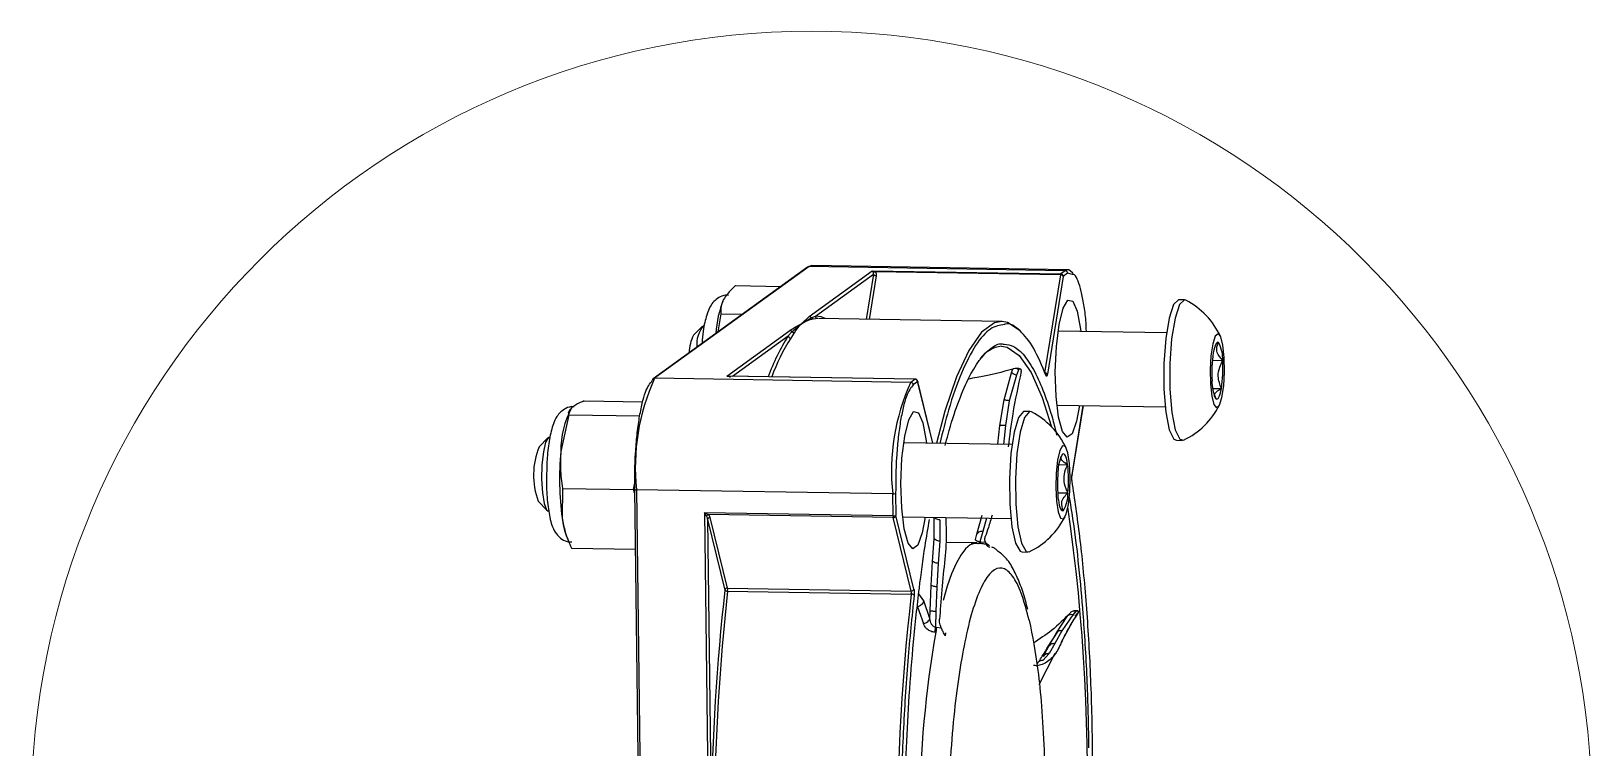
# Model space of a CAD drawing. Header units: millimetres. Extents: x 0 to 279, y 0 to 216.
# Drawn here: x 86.44 to 92.77, y 113.68 to 116.59 of the extents above; entities that cross this region are included whole.
import ezdxf

# ---------------------------------------------------------------- set-up
doc = ezdxf.new("R2010")
doc.units = ezdxf.units.MM

msp = doc.modelspace()

# ---------------------------------------------------------------- linework, layer by layer
at = {"color": 7, "linetype": 'Continuous', "lineweight": 25}
for p, q in [((89.5929, 115.634), (88.9666, 115.1811)), ((89.5987, 115.6358), (88.9723, 115.1829)), ((89.61, 115.6398), (89.5987, 115.6358)), ((90.6381, 115.6191), (89.5987, 115.6358)), ((90.6494, 115.6231), (89.61, 115.6398)), ((89.5992, 115.4332), (89.8554, 115.6185)), ((89.6253, 115.4349), (89.8598, 115.6045)), ((89.8554, 115.6185), (90.6203, 115.6063)), ((90.6189, 115.6024), (89.868, 115.6144)), ((90.6189, 115.6024), (90.5545, 115.205)), ((90.6302, 115.5962), (90.5658, 115.1988)), ((90.6381, 115.6191), (90.6203, 115.6063)), ((90.648, 115.6091), (90.6302, 115.5962)), ((89.3009, 115.5586), (89.4845, 115.5556)), ((91.1225, 115.5005), (91.0983, 115.5009)), ((89.2412, 115.4446), (89.2286, 115.3706)), ((89.2412, 115.4446), (89.3291, 115.4432)), ((89.2482, 115.4948), (89.248, 115.4942)), ((89.1658, 115.3939), (89.1299, 115.3577)), ((89.2647, 115.1914), (89.521, 115.3767)), ((89.5295, 115.3716), (89.5699, 115.4048)), ((89.5699, 115.4048), (89.5992, 115.4332)), ((89.5699, 115.4048), (89.6077, 115.4282)), ((89.6077, 115.4282), (89.6253, 115.4349)), ((89.635, 115.4248), (89.616, 115.423)), ((90.3818, 115.4128), (89.6366, 115.4248)), ((91.0487, 115.3667), (90.609, 115.3738)), ((89.5146, 115.3549), (89.5295, 115.3716)), ((89.5382, 115.3668), (89.5248, 115.3451)), ((91.2351, 115.2555), (91.2772, 115.2548)), ((90.0296, 115.1791), (89.2647, 115.1914)), ((90.0298, 115.1792), (89.2672, 115.1915)), ((90.3901, 115.0947), (90.4201, 115.2049)), ((90.4399, 115.1957), (90.4112, 115.0912)), ((90.4495, 115.2191), (90.4399, 115.1957)), ((90.4494, 115.2222), (90.4405, 115.2223)), ((90.4583, 115.219), (90.4495, 115.2191)), ((90.5604, 115.1967), (90.5604, 115.1967)), ((90.0118, 115.1662), (88.9723, 115.1829)), ((90.0296, 115.1791), (90.0118, 115.1662)), ((90.0395, 115.1691), (90.0217, 115.1562)), ((90.1014, 114.919), (90.0394, 115.1716)), ((91.2367, 115.1413), (91.2719, 115.1408)), ((88.6857, 115.0908), (88.9237, 115.087)), ((90.3734, 114.9904), (90.3901, 115.0947)), ((90.4112, 115.0912), (90.3954, 114.991)), ((90.6042, 115.0738), (91.0439, 115.0667)), ((90.666, 114.7895), (90.7118, 115.0721)), ((88.6238, 115.0347), (88.5915, 114.8857)), ((88.6254, 115.05), (88.6216, 115.0414)), ((88.6238, 115.0347), (88.9117, 115.0301)), ((90.4962, 115.0477), (90.4719, 115.0481)), ((88.5395, 114.941), (88.5036, 114.9049)), ((91.0891, 114.931), (91.1134, 114.9306)), ((90.4224, 114.9138), (89.9827, 114.9209)), ((90.6126, 114.8324), (90.648, 114.8318)), ((88.8861, 114.7314), (88.8918, 114.7578)), ((88.5001, 114.6844), (88.5348, 114.6471)), ((88.5981, 114.736), (88.5968, 114.615)), ((88.5981, 114.736), (88.8861, 114.7314)), ((88.8911, 114.718), (88.8861, 114.7314)), ((88.891, 114.7317), (88.923, 112.1775)), ((89.9384, 114.7137), (88.899, 114.7304)), ((88.899, 114.7304), (88.931, 112.1767)), ((89.9395, 114.624), (89.9384, 114.7137)), ((89.9502, 114.715), (89.9513, 114.6252)), ((90.6075, 114.7182), (90.6494, 114.7175)), ((89.9395, 114.624), (89.1747, 114.6363)), ((89.1747, 114.6363), (89.1909, 113.34)), ((89.9402, 114.6174), (89.1892, 114.6294)), ((89.2681, 114.3313), (89.1979, 114.6174)), ((90.0133, 114.3193), (89.9402, 114.6174)), ((90.0244, 114.3272), (89.9513, 114.6252)), ((89.9779, 114.6209), (90.4176, 114.6139)), ((90.1069, 114.5314), (90.1062, 114.6178)), ((90.2792, 114.55), (90.3006, 114.6273)), ((90.6207, 114.6528), (90.6306, 114.6462)), ((89.1868, 114.6095), (89.2017, 113.4235)), ((89.1868, 114.6095), (89.257, 114.3235)), ((90.1291, 114.6081), (90.1299, 114.5217)), ((90.3034, 114.5611), (90.2923, 114.519)), ((88.6137, 114.5442), (88.6235, 114.5194)), ((88.6344, 114.4934), (88.894, 114.4892)), ((90.1001, 114.4396), (90.1069, 114.5314)), ((90.1299, 114.5217), (90.1231, 114.4311)), ((90.2791, 114.5143), (90.1541, 114.5163)), ((90.2735, 114.5286), (90.2792, 114.55)), ((90.2915, 114.512), (90.2804, 114.5113)), ((90.2959, 114.519), (90.2923, 114.519)), ((90.2959, 114.519), (90.3154, 114.5171)), ((90.3292, 114.504), (90.328, 114.5042)), ((90.0947, 114.3423), (90.1001, 114.4396)), ((90.1231, 114.4311), (90.1178, 114.3363)), ((90.4628, 114.4781), (90.4871, 114.4777)), ((89.2681, 114.3313), (90.0133, 114.3193)), ((89.2685, 114.3188), (90.0137, 114.3069)), ((90.09, 114.2391), (90.0947, 114.3423)), ((90.1178, 114.3363), (90.1131, 114.2361)), ((90.039, 114.2554), (90.0638, 114.1871)), ((90.089, 114.2079), (90.064, 114.279)), ((90.089, 114.2079), (90.09, 114.2391)), ((90.1131, 114.2361), (90.1115, 114.173)), ((90.6823, 114.2392), (90.6578, 114.2079)), ((90.6822, 114.2384), (90.6689, 114.2226)), ((90.6735, 114.2393), (90.6823, 114.2392)), ((90.6822, 114.2384), (90.6909, 114.2383)), ((90.1115, 114.173), (90.1152, 114.1729)), ((90.1152, 114.1729), (90.135, 114.1701)), ((90.6031, 114.1503), (90.6494, 114.2194)), ((90.6223, 114.1108), (90.6682, 114.1937)), ((90.6689, 114.2226), (90.6249, 114.1582)), ((90.6771, 114.2175), (90.6911, 114.2326)), ((90.1134, 114.1523), (90.1097, 114.1524)), ((90.1518, 114.1493), (90.1515, 114.1379)), ((90.564, 114.0858), (90.6117, 114.1604)), ((90.5722, 114.0953), (90.6031, 114.1503)), ((90.6249, 114.1582), (90.5955, 114.1064)), ((90.533, 113.9397), (90.5979, 114.0666)), ((90.5734, 114.066), (90.5468, 114.0373)), ((90.5491, 114.053), (90.5544, 114.0626)), ((90.5546, 114.0617), (90.5504, 114.055)), ((90.5955, 114.1064), (90.5734, 114.066))]:
    msp.add_line(p, q, dxfattribs=at)
at = {"color": 8, "linetype": 'Continuous', "lineweight": 25}
for p, q in [((89.8598, 115.6045), (89.8302, 115.4217)), ((89.8711, 115.5983), (89.8425, 115.4215)), ((90.6494, 115.6231), (90.6381, 115.6191)), ((90.6676, 115.6044), (90.648, 115.6091)), ((89.2882, 115.1911), (89.5146, 115.3549)), ((90.1008, 114.919), (90.0395, 115.1691)), ((90.6659, 114.7909), (90.7115, 115.0721)), ((90.3653, 114.9148), (90.3734, 114.9904)), ((90.3954, 114.991), (90.3874, 114.9144)), ((90.3186, 114.6155), (90.3034, 114.5611)), ((90.3302, 114.5021), (90.3292, 114.504)), ((90.064, 114.279), (90.0438, 114.3081)), ((90.5544, 114.0626), (90.5722, 114.0953))]:
    msp.add_line(p, q, dxfattribs=at)
at = {"color": 7, "linetype": 'Continuous', "lineweight": 25, "flags": 128}
for points in [[(90.6708, 115.6073), (90.6684, 115.6106), (90.6534, 115.6226), (90.6494, 115.6231)], [(90.6966, 115.0723), (90.6846, 115.0083), (90.6663, 114.9579), (90.6462, 114.9433), (90.6269, 114.9665), (90.6112, 115.0244), (90.6011, 115.1091), (90.5979, 115.2092), (90.6022, 115.3111), (90.6134, 115.4012), (90.6298, 115.4672), (90.6494, 115.5002), (90.6494, 115.5002)], [(90.6494, 115.5002), (90.6694, 115.4958), (90.6872, 115.4545), (90.7003, 115.382), (90.7015, 115.3723)], [(91.0983, 115.5009), (91.0982, 115.5009), (91.0778, 115.4819)], [(91.1279, 115.4991), (91.1225, 115.5005), (91.1021, 115.4815)], [(91.0778, 115.4819), (91.0595, 115.427), (91.0458, 115.3436), (91.0386, 115.243), (91.0389, 115.1387), (91.0465, 115.0448), (91.0605, 114.974), (91.079, 114.936), (91.0891, 114.931)], [(91.1021, 115.4815), (91.0838, 115.4266), (91.0701, 115.3432), (91.0629, 115.2426), (91.0631, 115.1383), (91.0708, 115.0444), (91.0848, 114.9737), (91.1033, 114.9356), (91.1188, 114.9319)], [(89.6643, 115.4251), (89.6481, 115.4316), (89.6253, 115.4349)], [(90.4552, 115.3755), (90.4039, 115.4092), (90.3818, 115.4128)], [(91.2471, 115.3534), (91.237, 115.3221), (91.2296, 115.2743), (91.2262, 115.2172), (91.2273, 115.1595), (91.2326, 115.1101), (91.2415, 115.0763), (91.2524, 115.0634), (91.2638, 115.0734), (91.274, 115.1046), (91.2813, 115.1524), (91.2847, 115.2095), (91.2837, 115.2672), (91.2783, 115.3167), (91.2695, 115.3504), (91.2585, 115.3633), (91.2471, 115.3534)], [(91.2608, 115.3274), (91.2578, 115.3288), (91.2549, 115.3282), (91.2519, 115.3256), (91.249, 115.3211), (91.2463, 115.3148), (91.2436, 115.3067), (91.2412, 115.2971), (91.239, 115.286)], [(91.2502, 115.0993), (91.2531, 115.0979), (91.2561, 115.0986), (91.259, 115.1011), (91.2619, 115.1056), (91.2647, 115.1119), (91.2673, 115.12), (91.2697, 115.1297), (91.2719, 115.1408)], [(90.0703, 114.6194), (90.0583, 114.5554), (90.04, 114.505), (90.0199, 114.4905), (90.0006, 114.5137), (89.9849, 114.5715), (89.9748, 114.6562), (89.9716, 114.7563), (89.9759, 114.8582), (89.987, 114.9483), (90.0035, 115.0143), (90.023, 115.0473), (90.023, 115.0473)], [(90.023, 115.0473), (90.0431, 115.0429), (90.0609, 115.0017), (90.074, 114.9292), (90.0751, 114.9194)], [(90.4719, 115.0481), (90.469, 115.0477), (90.4487, 115.0234), (90.4309, 114.9639), (90.4181, 114.8773), (90.4119, 114.7753), (90.4132, 114.6716), (90.4218, 114.5803), (90.4366, 114.5137), (90.4555, 114.4807), (90.4628, 114.4781)], [(90.5016, 115.0462), (90.4933, 115.0473), (90.473, 115.023), (90.4552, 114.9635), (90.4423, 114.8769), (90.4362, 114.7749), (90.4375, 114.6712), (90.4461, 114.5799), (90.4608, 114.5133), (90.4798, 114.4803), (90.4925, 114.479)], [(88.5454, 114.944), (88.5411, 114.9424), (88.53, 114.923), (88.5209, 114.8839), (88.5151, 114.8312), (88.5136, 114.7727), (88.5166, 114.7175), (88.5235, 114.674), (88.5335, 114.6487), (88.5406, 114.644)], [(90.6585, 114.7817), (90.6556, 114.8369), (90.6486, 114.8805), (90.6387, 114.9058), (90.6273, 114.909), (90.6162, 114.8895), (90.6071, 114.8505), (90.6013, 114.7977), (90.5998, 114.7393), (90.6027, 114.6841), (90.6097, 114.6405), (90.6196, 114.6152), (90.631, 114.612), (90.6421, 114.6315), (90.6512, 114.6705), (90.657, 114.7233), (90.6585, 114.7817)], [(90.648, 114.8318), (90.6462, 114.843), (90.6441, 114.8529), (90.6418, 114.8611), (90.6392, 114.8677), (90.6365, 114.8723), (90.6336, 114.8751), (90.6307, 114.8759), (90.6277, 114.8748)], [(88.8912, 114.732), (88.891, 114.7317), (88.891, 114.7317)], [(90.6103, 114.6892), (90.6121, 114.678), (90.6142, 114.6681), (90.6165, 114.6599), (90.6191, 114.6533), (90.6218, 114.6487), (90.6247, 114.6459), (90.6276, 114.645), (90.6306, 114.6462)]]:
    msp.add_lwpolyline(points, dxfattribs=at)
at = {"color": 8, "linetype": 'Continuous', "lineweight": 25, "flags": 128}
for points in [[(90.3818, 115.4128), (90.3513, 115.4072), (90.2987, 115.3692), (90.247, 115.2958), (90.1971, 115.1884), (90.1501, 115.049), (90.1156, 114.9188)], [(90.3803, 115.3128), (90.4023, 115.3091), (90.452, 115.2752), (90.4999, 115.2066), (90.5449, 115.1046), (90.5822, 114.9863)], [(90.0298, 115.1792), (90.0298, 115.1792), (90.0296, 115.1791)], [(90.0394, 115.1716), (90.0396, 115.1706), (90.0395, 115.1691)], [(90.6658, 114.7653), (90.6659, 114.7667), (90.6658, 114.7672)], [(90.6659, 114.7909), (90.666, 114.7897), (90.666, 114.7895)], [(90.2794, 114.5143), (90.2723, 114.5139), (90.2528, 114.5066), (90.2333, 114.4903), (90.2141, 114.4651), (90.1952, 114.4314), (90.1769, 114.3893), (90.1593, 114.3392), (90.1425, 114.2815)]]:
    msp.add_lwpolyline(points, dxfattribs=at)
at = {"color": 7, "linetype": 'Continuous', "lineweight": 18}
msp.add_circle((89.6087, 113.425), 3.1661, dxfattribs=at)
at = {"color": 7, "linetype": 'Continuous', "lineweight": 25}
for centre, radius, start, end in [((89.5985, 115.6263), 0.00947, 88.89288, 125.87182), ((90.6262, 115.602), 0.0073, 144.53156, 177.34038), ((90.62, 115.5908), 0.0116, 27.67884, 95.07074), ((90.62, 115.5961), 0.0102, 0.75702, 88.53076), ((90.6378, 115.6089), 0.0102, 0.75702, 88.53076), ((89.669, 115.3347), 0.4496, 158.16613, 176.18417), ((90.9814, 115.2178), 0.3172, 25.12561, 62.49151), ((89.2566, 115.3212), 0.1137, 138.31592, 186.13004), ((89.2737, 115.2849), 0.1612, 153.13112, 179.36901), ((90.182, 114.9257), 0.7935, 147.25704, 160.63582), ((90.1777, 114.9244), 0.7766, 147.20284, 160.11671), ((90.3948, 115.1869), 0.1267, 96.56497, 144.61138), ((91.1396, 115.2618), 0.1378, 357.0816, 28.42552), ((91.7601, 115.2047), 0.5273, 171.13591, 183.56508), ((90.7509, 115.222), 0.5273, 351.13591, 3.56508), ((89.7504, 114.8246), 0.8566, 155.27459, 186.31635), ((88.9723, 115.1734), 0.00961, 126.1045, 181.09922), ((90.7898, 114.808), 0.8566, 155.27459, 186.31635), ((90.0115, 115.1561), 0.0102, 0.75702, 88.53076), ((90.0293, 115.1689), 0.0102, 0.75702, 88.53076), ((91.3714, 115.1649), 0.1378, 177.0816, 208.42552), ((88.9525, 114.8906), 0.361, 151.46496, 180.78283), ((90.9814, 115.2178), 0.3172, 295.66998, 333.03588), ((90.3551, 114.7649), 0.3172, 25.12561, 62.49151), ((88.7817, 114.7901), 0.3008, 157.58405, 200.57741), ((89.8252, 114.7745), 1.2387, 174.85299, 187.39916), ((90.7426, 114.8063), 0.1338, 149.18782, 181.18386), ((91.1357, 114.7529), 0.5293, 174.51845, 186.91673), ((90.1226, 114.7681), 0.5293, 354.51858, 6.91659), ((89.9409, 114.7461), 0.0325, 265.60323, 286.60243), ((90.5157, 114.7147), 0.1338, 329.18777, 1.18382), ((88.9152, 114.6534), 0.3207, 186.86645, 199.90341), ((89.942, 114.6563), 0.0325, 265.60323, 286.60243), ((89.9709, 114.6238), 0.0314, 179.6776, 191.78544), ((89.941, 114.6281), 0.0108, 266.02028, 344.44722), ((90.3551, 114.7649), 0.3172, 295.66998, 333.03588), ((98.5855, 113.2983), 9.3847, 173.7287, 179.23552), ((98.5506, 113.2988), 9.338, 173.72869, 179.23552), ((89.2673, 114.3206), 0.0108, 86.0171, 164.44784), ((89.2671, 114.332), 0.0133, 220.26258, 275.86426), ((89.2279, 114.3238), 0.0408, 352.97462, 10.54954), ((98.8704, 113.2911), 8.9147, 173.45709, 187.97683), ((90.0141, 114.3301), 0.0108, 266.01563, 344.44932), ((89.9732, 114.3119), 0.0408, 352.97462, 10.54954), ((90.0151, 114.2937), 0.0133, 40.26258, 95.86426), ((94.4643, 113.3861), 4.4179, 170.01227, 179.48278)]:
    msp.add_arc(centre, radius, start, end, dxfattribs=at)
at = {"color": 8, "linetype": 'Continuous', "lineweight": 25}
for centre, radius, start, end in [((90.5557, 115.1936), 0.0114, 27.42274, 91.85555), ((90.553, 115.1938), 0.00791, 353.54123, 53.54542), ((88.9721, 115.1735), 0.00947, 88.89288, 125.87182), ((88.8975, 114.7466), 0.0162, 246.35931, 275.40636), ((82.9954, 113.5543), 7.7332, 347.47418, 8.2168)]:
    msp.add_arc(centre, radius, start, end, dxfattribs=at)
at = {"color": 7, "linetype": 'Continuous', "lineweight": 25}
for points, knots in [([(89.8596, 115.6135), (89.8591, 115.6145), (89.8578, 115.617), (89.8563, 115.618), (89.8554, 115.6185)], [0, 0, 0, 0, 0.392671, 1, 1, 1, 1]), ([(89.8554, 115.6185), (89.8577, 115.6182), (89.862, 115.6176), (89.8661, 115.6154), (89.868, 115.6144)], [0, 0, 0, 0, 0.531632, 1, 1, 1, 1]), ([(89.868, 115.6144), (89.8672, 115.6141), (89.8656, 115.6134), (89.8634, 115.6129), (89.8613, 115.6129), (89.8602, 115.6133), (89.8596, 115.6135)], [0, 0, 0, 0, 0.250287, 0.50015, 0.750001, 1, 1, 1, 1]), ([(89.8598, 115.6045), (89.8602, 115.6064), (89.8609, 115.6095), (89.86, 115.6124), (89.8596, 115.6135)], [0, 0, 0, 0, 0.607547, 1, 1, 1, 1]), ([(89.8711, 115.5983), (89.8698, 115.5984), (89.8672, 115.5987), (89.8636, 115.6001), (89.8609, 115.6021), (89.8602, 115.6037), (89.8598, 115.6045)], [0, 0, 0, 0, 0.249996, 0.4999021, 0.7499725, 1, 1, 1, 1]), ([(89.868, 115.6144), (89.8692, 115.612), (89.8719, 115.607), (89.8714, 115.6013), (89.8711, 115.5983)], [0, 0, 0, 0, 0.480952, 1, 1, 1, 1]), ([(90.7243, 115.3719), (90.7237, 115.3871), (90.722, 115.4277), (90.7142, 115.4822), (90.7038, 115.5377), (90.6909, 115.5774), (90.6787, 115.6045), (90.6706, 115.6044), (90.6676, 115.6044)], [0, 0, 0, 0, 0.114758, 0.306468, 0.502244, 0.698022, 0.88973, 1, 1, 1, 1]), ([(89.2713, 115.5187), (89.2674, 115.5192), (89.2536, 115.5208), (89.2316, 115.5111), (89.211, 115.4943), (89.1948, 115.4704), (89.181, 115.4346), (89.1696, 115.386), (89.1659, 115.3411), (89.1645, 115.3242)], [0, 0, 0, 0, 0.042651, 0.151181, 0.250289, 0.364746, 0.551415, 0.831422, 1, 1, 1, 1]), ([(89.2516, 115.5019), (89.247, 115.4904), (89.2393, 115.4712), (89.2407, 115.4522), (89.2412, 115.4446)], [0, 0, 0, 0, 0.598325, 1, 1, 1, 1]), ([(89.3009, 115.5586), (89.2955, 115.5539), (89.2742, 115.5353), (89.2613, 115.5162), (89.2516, 115.5019)], [0, 0, 0, 0, 0.254989, 1, 1, 1, 1]), ([(89.521, 115.3767), (89.5283, 115.3814), (89.5429, 115.3908), (89.5609, 115.4001), (89.5699, 115.4048)], [0, 0, 0, 0, 0.499871, 1, 1, 1, 1]), ([(89.521, 115.3767), (89.5218, 115.3766), (89.5235, 115.3765), (89.5259, 115.3754), (89.528, 115.3738), (89.529, 115.3723), (89.5295, 115.3716)], [0, 0, 0, 0, 0.250059, 0.499783, 0.74987, 1, 1, 1, 1]), ([(89.5699, 115.4048), (89.566, 115.4013), (89.561, 115.3968), (89.5555, 115.3908), (89.5484, 115.3826), (89.5431, 115.3743), (89.5382, 115.3668)], [0, 0, 0, 0, 0.348722, 0.449057, 0.500036, 1, 1, 1, 1]), ([(89.616, 115.423), (89.6079, 115.4212), (89.599, 115.4192), (89.5892, 115.4151), (89.5818, 115.4118), (89.5751, 115.4079), (89.5699, 115.4048)], [0, 0, 0, 0, 0.499964, 0.550924, 0.651252, 1, 1, 1, 1]), ([(89.6077, 115.4282), (89.6072, 115.4289), (89.6062, 115.4303), (89.6041, 115.4319), (89.6017, 115.433), (89.6, 115.4331), (89.5992, 115.4332)], [0, 0, 0, 0, 0.25013, 0.500217, 0.749941, 1, 1, 1, 1]), ([(89.616, 115.423), (89.6152, 115.4231), (89.6135, 115.4233), (89.6112, 115.4244), (89.6091, 115.426), (89.6082, 115.4274), (89.6077, 115.4282)], [0, 0, 0, 0, 0.250251, 0.499953, 0.750083, 1, 1, 1, 1]), ([(89.635, 115.4248), (89.6337, 115.4249), (89.6312, 115.4253), (89.6279, 115.4277), (89.6257, 115.431), (89.6255, 115.4336), (89.6253, 115.4349)], [0, 0, 0, 0, 0.249987, 0.499911, 0.749982, 1, 1, 1, 1]), ([(90.5609, 115.1929), (90.5443, 115.2326), (90.5105, 115.3133), (90.4546, 115.379), (90.4143, 115.4091), (90.3929, 115.4016), (90.3916, 115.4012)], [0, 0, 0, 0, 0.315887, 0.642854, 0.977649, 1, 1, 1, 1]), ([(89.5146, 115.3549), (89.5148, 115.3536), (89.5152, 115.3511), (89.5176, 115.3479), (89.521, 115.3456), (89.5235, 115.3453), (89.5248, 115.3451)], [0, 0, 0, 0, 0.2500179, 0.5000893, 0.7500132, 1, 1, 1, 1]), ([(89.5382, 115.3668), (89.5374, 115.3668), (89.5356, 115.367), (89.5332, 115.368), (89.531, 115.3695), (89.53, 115.3709), (89.5295, 115.3716)], [0, 0, 0, 0, 0.2502567, 0.5002276, 0.749902, 1, 1, 1, 1]), ([(90.1517, 114.9102), (90.1553, 114.925), (90.1712, 114.9892), (90.2022, 115.0815), (90.259, 115.2195), (90.3202, 115.2984), (90.3697, 115.3262), (90.3877, 115.3213), (90.3903, 115.3206)], [0, 0, 0, 0, 0.053589, 0.233282, 0.413016, 0.782826, 0.968071, 1, 1, 1, 1]), ([(91.2608, 115.3274), (91.2566, 115.3255), (91.2524, 115.3235), (91.25, 115.3213), (91.25, 115.3212)], [0, 0, 0, 0, 0.980071, 1, 1, 1, 1]), ([(91.2772, 115.2548), (91.2681, 115.2653), (91.2526, 115.2833), (91.2519, 115.309), (91.258, 115.3218), (91.2608, 115.3274)], [0, 0, 0, 0, 0.439106, 0.751362, 1, 1, 1, 1]), ([(91.2719, 115.1408), (91.266, 115.1572), (91.2558, 115.1853), (91.2627, 115.2258), (91.2728, 115.2459), (91.2772, 115.2548)], [0, 0, 0, 0, 0.4391059, 0.7513654, 1, 1, 1, 1]), ([(89.2647, 115.1914), (89.2667, 115.1917), (89.2701, 115.1921), (89.2732, 115.1909), (89.2744, 115.1904)], [0, 0, 0, 0, 0.607414, 1, 1, 1, 1]), ([(89.28, 115.1893), (89.2777, 115.19), (89.2727, 115.1915), (89.2675, 115.1914), (89.2647, 115.1914)], [0, 0, 0, 0, 0.468367, 1, 1, 1, 1]), ([(89.2744, 115.1904), (89.2747, 115.19), (89.2752, 115.1892), (89.2765, 115.1886), (89.2782, 115.1886), (89.2794, 115.189), (89.28, 115.1893)], [0, 0, 0, 0, 0.250005, 0.499875, 0.750161, 1, 1, 1, 1]), ([(90.4261, 115.2202), (90.3827, 115.2081), (90.33, 115.1934), (90.2556, 115.1816), (90.2425, 115.1795)], [0, 0, 0, 0, 0.8231009, 1, 1, 1, 1]), ([(90.4597, 115.2107), (90.4471, 115.1528), (90.4246, 115.0488), (90.4124, 114.9492), (90.4069, 114.9051)], [0, 0, 0, 0, 0.557351, 1, 1, 1, 1]), ([(90.4201, 115.2049), (90.4211, 115.2075), (90.423, 115.2126), (90.425, 115.2177), (90.4261, 115.2202)], [0, 0, 0, 0, 0.504765, 1, 1, 1, 1]), ([(90.4399, 115.1957), (90.4352, 115.1976), (90.4267, 115.2011), (90.4221, 115.2037), (90.4201, 115.2049)], [0, 0, 0, 0, 0.558904, 1, 1, 1, 1]), ([(90.4405, 115.2223), (90.4364, 115.222), (90.4307, 115.2215), (90.4271, 115.2205), (90.4261, 115.2202)], [0, 0, 0, 0, 0.7289978, 1, 1, 1, 1]), ([(90.4495, 115.2191), (90.4479, 115.2192), (90.4445, 115.2195), (90.4419, 115.2214), (90.4405, 115.2223)], [0, 0, 0, 0, 0.482474, 1, 1, 1, 1]), ([(90.4494, 115.2222), (90.451, 115.222), (90.4543, 115.2217), (90.4569, 115.2199), (90.4583, 115.219)], [0, 0, 0, 0, 0.491463, 1, 1, 1, 1]), ([(90.4597, 115.2107), (90.4599, 115.2117), (90.4604, 115.2137), (90.4598, 115.2167), (90.4588, 115.2182), (90.4583, 115.219)], [0, 0, 0, 0, 0.347862, 0.696878, 1, 1, 1, 1]), ([(90.5658, 115.1988), (90.5655, 115.1971), (90.5648, 115.1936), (90.5635, 115.191), (90.5621, 115.1904), (90.5613, 115.1921), (90.5609, 115.1929)], [0, 0, 0, 0, 0.250565, 0.4999, 0.747775, 1, 1, 1, 1]), ([(88.8912, 114.732), (88.8916, 114.7813), (88.8922, 114.8571), (88.9006, 114.9539), (88.9097, 115.0228), (88.9213, 115.0815), (88.9384, 115.1425), (88.9531, 115.1611), (88.9627, 115.1732)], [0, 0, 0, 0, 0.2394569, 0.3683613, 0.4999996, 0.6316396, 0.7605431, 1, 1, 1, 1]), ([(90.0217, 115.1562), (90.0121, 115.1441), (89.9975, 115.1255), (89.9803, 115.0645), (89.9687, 115.0058), (89.9596, 114.9369), (89.9512, 114.8401), (89.9506, 114.7643), (89.9502, 114.715)], [0, 0, 0, 0, 0.2394569, 0.3683604, 0.5000004, 0.6316387, 0.7605431, 1, 1, 1, 1]), ([(90.0392, 115.1716), (90.0392, 115.172), (90.039, 115.1733), (90.0376, 115.1755), (90.0352, 115.1778), (90.0323, 115.1791), (90.0305, 115.1791), (90.0298, 115.1791)], [0, 0, 0, 0, 0.109074, 0.301317, 0.574177, 0.857476, 1, 1, 1, 1]), ([(91.2502, 115.0993), (91.2484, 115.1017), (91.2435, 115.1085), (91.2434, 115.1208), (91.2566, 115.1325), (91.2682, 115.1388), (91.2719, 115.1408)], [0, 0, 0, 0, 0.180942, 0.50629, 0.843965, 1, 1, 1, 1]), ([(88.6453, 115.0667), (88.6442, 115.067), (88.6329, 115.0693), (88.6117, 115.0615), (88.5892, 115.0462), (88.5724, 115.0244), (88.5574, 114.9915), (88.5448, 114.9393), (88.5356, 114.8677), (88.5344, 114.8185), (88.534, 114.7972)], [0, 0, 0, 0, 0.009736, 0.102064, 0.181778, 0.268258, 0.395166, 0.62442, 0.837564, 1, 1, 1, 1]), ([(88.6353, 115.063), (88.6305, 115.0574), (88.6224, 115.0479), (88.6234, 115.0385), (88.6238, 115.0347)], [0, 0, 0, 0, 0.598327, 1, 1, 1, 1]), ([(88.6857, 115.0908), (88.6802, 115.0885), (88.6586, 115.0795), (88.6452, 115.0701), (88.6353, 115.063)], [0, 0, 0, 0, 0.25499, 1, 1, 1, 1]), ([(90.4112, 115.0912), (90.4087, 115.0917), (90.4036, 115.0926), (90.3957, 115.0939), (90.3922, 115.0944), (90.3901, 115.0947)], [0, 0, 0, 0, 0.280498, 0.560989, 1, 1, 1, 1]), ([(90.3954, 114.991), (90.3928, 114.9912), (90.3874, 114.9916), (90.3791, 114.9915), (90.3756, 114.9908), (90.3734, 114.9904)], [0, 0, 0, 0, 0.28058, 0.56121, 1, 1, 1, 1]), ([(88.5915, 114.8857), (88.5903, 114.8624), (88.5878, 114.8121), (88.5945, 114.7626), (88.5981, 114.736)], [0, 0, 0, 0, 0.461728, 1, 1, 1, 1]), ([(90.648, 114.8318), (90.6384, 114.8381), (90.6219, 114.8488), (90.6198, 114.864), (90.6253, 114.8715), (90.6277, 114.8748)], [0, 0, 0, 0, 0.439107, 0.751362, 1, 1, 1, 1]), ([(90.6494, 114.7175), (90.6468, 114.7231), (90.6383, 114.741), (90.6309, 114.7737), (90.6369, 114.8073), (90.6451, 114.8253), (90.648, 114.8318)], [0, 0, 0, 0, 0.156035, 0.493709, 0.819057, 1, 1, 1, 1]), ([(88.534, 114.7972), (88.5336, 114.7893), (88.532, 114.7529), (88.5358, 114.6874), (88.5464, 114.6131), (88.5596, 114.5681), (88.5865, 114.5347), (88.6122, 114.519), (88.6296, 114.519), (88.6362, 114.519)], [0, 0, 0, 0, 0.059782, 0.278153, 0.50058, 0.745178, 0.851901, 0.943947, 1, 1, 1, 1]), ([(90.6658, 114.7653), (90.6655, 114.7672), (90.665, 114.7709), (90.6649, 114.7778), (90.6651, 114.7849), (90.6656, 114.7889), (90.6659, 114.7909)], [0, 0, 0, 0, 0.250563, 0.499907, 0.747786, 1, 1, 1, 1]), ([(90.6651, 114.779), (90.6652, 114.781), (90.6653, 114.7839), (90.6656, 114.7873), (90.6658, 114.7887), (90.666, 114.7894)], [0, 0, 0, 0, 0.53661, 0.740225, 1, 1, 1, 1]), ([(90.6658, 114.7672), (90.6658, 114.7676), (90.6656, 114.7686), (90.6653, 114.7711), (90.6651, 114.7746), (90.6651, 114.7774), (90.6651, 114.779)], [0, 0, 0, 0, 0.145407, 0.380507, 0.651901, 1, 1, 1, 1]), ([(90.6938, 112.5237), (90.7029, 112.6117), (90.7214, 112.7907), (90.7395, 113.082), (90.7497, 113.3865), (90.7506, 113.6957), (90.7421, 113.998), (90.7244, 114.2824), (90.6994, 114.5425), (90.6768, 114.6919), (90.6658, 114.7653)], [0, 0, 0, 0, 0.1199721, 0.2441526, 0.3713061, 0.5000001, 0.628694, 0.7558474, 0.8800279, 1, 1, 1, 1]), ([(90.6306, 114.6462), (90.6266, 114.6565), (90.6197, 114.6742), (90.6315, 114.6995), (90.6439, 114.712), (90.6494, 114.7175)], [0, 0, 0, 0, 0.439104, 0.751362, 1, 1, 1, 1]), ([(88.5968, 114.615), (88.6005, 114.5961), (88.6084, 114.5552), (88.6253, 114.515), (88.6344, 114.4934)], [0, 0, 0, 0, 0.461728, 1, 1, 1, 1]), ([(89.1892, 114.6294), (89.1869, 114.6304), (89.1821, 114.6325), (89.1773, 114.635), (89.1747, 114.6363)], [0, 0, 0, 0, 0.469021, 1, 1, 1, 1]), ([(89.1824, 114.6226), (89.1813, 114.6242), (89.1787, 114.6285), (89.1762, 114.6333), (89.1747, 114.6363)], [0, 0, 0, 0, 0.392666, 1, 1, 1, 1]), ([(89.1892, 114.6294), (89.1886, 114.6291), (89.1873, 114.6284), (89.1854, 114.6268), (89.1837, 114.6248), (89.1828, 114.6233), (89.1824, 114.6226)], [0, 0, 0, 0, 0.25028, 0.500142, 0.750016, 1, 1, 1, 1]), ([(89.1824, 114.6226), (89.1833, 114.6209), (89.1856, 114.6167), (89.1863, 114.6122), (89.1868, 114.6095)], [0, 0, 0, 0, 0.3925, 1, 1, 1, 1]), ([(89.1979, 114.6174), (89.1966, 114.6173), (89.194, 114.6171), (89.1905, 114.6153), (89.1878, 114.6127), (89.1871, 114.6106), (89.1868, 114.6095)], [0, 0, 0, 0, 0.249993, 0.4999, 0.74997, 1, 1, 1, 1]), ([(89.1979, 114.6174), (89.1972, 114.6196), (89.1957, 114.6239), (89.1913, 114.6276), (89.1892, 114.6294)], [0, 0, 0, 0, 0.519047, 1, 1, 1, 1]), ([(90.1291, 114.6081), (90.1263, 114.6084), (90.1207, 114.609), (90.1119, 114.6121), (90.1083, 114.6156), (90.1062, 114.6178)], [0, 0, 0, 0, 0.280552, 0.56117, 1, 1, 1, 1]), ([(90.1536, 114.6181), (90.1548, 114.5815), (90.1573, 114.5084), (90.1422, 114.3875), (90.1344, 114.2849), (90.1295, 114.2232), (90.128, 114.2053)], [0, 0, 0, 0, 0.290424, 0.580552, 0.878103, 1, 1, 1, 1]), ([(90.3417, 114.6273), (90.3364, 114.6099), (90.3267, 114.5774), (90.3178, 114.5519), (90.3137, 114.54)], [0, 0, 0, 0, 0.534385, 1, 1, 1, 1]), ([(89.9857, 113.1426), (89.9853, 113.1987), (89.9844, 113.3147), (89.9872, 113.4957), (89.9936, 113.6913), (90.0051, 113.8998), (90.0223, 114.118), (90.0442, 114.3205), (90.0662, 114.4862), (90.0813, 114.5737), (90.0875, 114.6092)], [0, 0, 0, 0, 0.108262, 0.223674, 0.346178, 0.484189, 0.630508, 0.784859, 0.912764, 1, 1, 1, 1]), ([(90.3034, 114.5611), (90.3004, 114.561), (90.2944, 114.5608), (90.285, 114.5575), (90.2814, 114.5528), (90.2792, 114.55)], [0, 0, 0, 0, 0.280696, 0.56147, 1, 1, 1, 1]), ([(90.1299, 114.5217), (90.127, 114.5221), (90.1212, 114.523), (90.1123, 114.5262), (90.1089, 114.5294), (90.1069, 114.5314)], [0, 0, 0, 0, 0.280627, 0.561325, 1, 1, 1, 1]), ([(90.2881, 114.5123), (90.2851, 114.5123), (90.279, 114.5124), (90.2682, 114.5123), (90.2603, 114.5121), (90.2571, 114.5117), (90.2568, 114.5117)], [0, 0, 0, 0, 0.234827, 0.475507, 0.954418, 1, 1, 1, 1]), ([(90.2923, 114.519), (90.2907, 114.5191), (90.2876, 114.5193), (90.2822, 114.5204), (90.2751, 114.5235), (90.2742, 114.5265), (90.2735, 114.5286)], [0, 0, 0, 0, 0.097312, 0.202432, 0.44451, 1, 1, 1, 1]), ([(90.2881, 114.5123), (90.2884, 114.5123), (90.2892, 114.5122), (90.2903, 114.5135), (90.2913, 114.5157), (90.292, 114.5179), (90.2923, 114.519)], [0, 0, 0, 0, 0.249999, 0.499998, 0.75, 1, 1, 1, 1]), ([(90.2959, 114.519), (90.2956, 114.5179), (90.295, 114.5156), (90.294, 114.5135), (90.2929, 114.5122), (90.2921, 114.5122), (90.2918, 114.5122)], [0, 0, 0, 0, 0.25, 0.500002, 0.750001, 1, 1, 1, 1]), ([(90.328, 114.5042), (90.3226, 114.5064), (90.3122, 114.5108), (90.2985, 114.5117), (90.2918, 114.5122)], [0, 0, 0, 0, 0.51307, 1, 1, 1, 1]), ([(90.3154, 114.5171), (90.3142, 114.52), (90.3112, 114.5271), (90.3128, 114.5352), (90.3137, 114.54)], [0, 0, 0, 0, 0.399923, 1, 1, 1, 1]), ([(90.3312, 114.5032), (90.328, 114.5049), (90.3214, 114.5082), (90.3146, 114.517), (90.3133, 114.5239), (90.3127, 114.5272)], [0, 0, 0, 0, 0.343715, 0.690596, 1, 1, 1, 1]), ([(90.328, 114.5042), (90.3257, 114.5055), (90.3214, 114.508), (90.3172, 114.5142), (90.3153, 114.5171)], [0, 0, 0, 0, 0.53771, 1, 1, 1, 1]), ([(90.3622, 114.4838), (90.3589, 114.4873), (90.3533, 114.4933), (90.3441, 114.4961), (90.3402, 114.4973)], [0, 0, 0, 0, 0.57455, 1, 1, 1, 1]), ([(90.1231, 114.4311), (90.1202, 114.4316), (90.1143, 114.4325), (90.1054, 114.4353), (90.1021, 114.438), (90.1001, 114.4396)], [0, 0, 0, 0, 0.280801, 0.561386, 1, 1, 1, 1]), ([(90.4861, 114.2438), (90.4831, 114.2564), (90.4737, 114.2959), (90.455, 114.3503), (90.4287, 114.408), (90.4017, 114.4528), (90.3736, 114.4748), (90.3622, 114.4838)], [0, 0, 0, 0, 0.113825, 0.3566126, 0.5964492, 0.836111, 1, 1, 1, 1]), ([(90.492, 114.2011), (90.4827, 114.2361), (90.4637, 114.3081), (90.4293, 114.3789), (90.3912, 114.4165), (90.3508, 114.4123), (90.3109, 114.3663), (90.2738, 114.2818), (90.241, 114.1691), (90.2234, 114.0742), (90.2149, 114.0281)], [0, 0, 0, 0, 0.116516, 0.240011, 0.368641, 0.5, 0.631359, 0.759989, 0.883484, 1, 1, 1, 1]), ([(90.0252, 114.3022), (90.0161, 114.2143), (89.9977, 114.0352), (89.9796, 113.7439), (89.9693, 113.4394), (89.9685, 113.1303), (89.977, 112.8279), (89.9946, 112.5435), (90.0196, 112.2834), (90.0422, 112.134), (90.0533, 112.0606)], [0, 0, 0, 0, 0.119972, 0.244152, 0.371306, 0.5, 0.628694, 0.755847, 0.880028, 1, 1, 1, 1]), ([(90.0244, 114.3272), (90.0247, 114.3256), (90.0254, 114.3224), (90.0258, 114.3159), (90.0258, 114.3088), (90.0254, 114.3044), (90.0252, 114.3022)], [0, 0, 0, 0, 0.250556, 0.499904, 0.747778, 1, 1, 1, 1]), ([(90.1178, 114.3363), (90.1148, 114.3367), (90.1089, 114.3373), (90.0999, 114.3393), (90.0967, 114.3412), (90.0947, 114.3423)], [0, 0, 0, 0, 0.28068, 0.561365, 1, 1, 1, 1]), ([(90.064, 114.279), (90.063, 114.2761), (90.0611, 114.2703), (90.0546, 114.2632), (90.047, 114.2581), (90.0417, 114.2563), (90.039, 114.2554)], [0, 0, 0, 0, 0.279901, 0.559471, 0.779687, 1, 1, 1, 1]), ([(90.1131, 114.2361), (90.1101, 114.2363), (90.1041, 114.2367), (90.095, 114.2377), (90.0919, 114.2385), (90.09, 114.2391)], [0, 0, 0, 0, 0.280697, 0.561469, 1, 1, 1, 1]), ([(90.6735, 114.2393), (90.6691, 114.2376), (90.6631, 114.2353), (90.6589, 114.231), (90.6578, 114.2298)], [0, 0, 0, 0, 0.7289879, 1, 1, 1, 1]), ([(90.6822, 114.2384), (90.6806, 114.2385), (90.6772, 114.2386), (90.6748, 114.2391), (90.6735, 114.2393)], [0, 0, 0, 0, 0.4824675, 1, 1, 1, 1]), ([(90.6909, 114.2383), (90.6897, 114.2385), (90.6873, 114.239), (90.684, 114.2391), (90.6823, 114.2392)], [0, 0, 0, 0, 0.4918344, 1, 1, 1, 1]), ([(90.6911, 114.2326), (90.6914, 114.2333), (90.6922, 114.2346), (90.6921, 114.2367), (90.6913, 114.2378), (90.6909, 114.2383)], [0, 0, 0, 0, 0.347894, 0.696845, 1, 1, 1, 1]), ([(90.0638, 114.1871), (90.0668, 114.188), (90.0729, 114.1898), (90.0806, 114.1948), (90.0865, 114.201), (90.0882, 114.2056), (90.089, 114.2079)], [0, 0, 0, 0, 0.250066, 0.5000258, 0.7499498, 1, 1, 1, 1]), ([(90.1097, 114.1524), (90.1067, 114.1526), (90.1005, 114.1531), (90.0894, 114.1565), (90.078, 114.1634), (90.0683, 114.1744), (90.0654, 114.1828), (90.0638, 114.1871)], [0, 0, 0, 0, 0.123543, 0.2501664, 0.5021238, 0.7415746, 1, 1, 1, 1]), ([(90.1115, 114.173), (90.11, 114.1732), (90.1067, 114.1736), (90.101, 114.1774), (90.0927, 114.1882), (90.0905, 114.1998), (90.089, 114.2079)], [0, 0, 0, 0, 0.097313, 0.202434, 0.44451, 1, 1, 1, 1]), ([(90.1097, 114.1524), (90.1099, 114.1539), (90.1104, 114.1568), (90.111, 114.1619), (90.1114, 114.1673), (90.1115, 114.1711), (90.1115, 114.173)], [0, 0, 0, 0, 0.249995, 0.499996, 0.75001, 1, 1, 1, 1]), ([(90.1152, 114.1729), (90.1151, 114.171), (90.1151, 114.1673), (90.1147, 114.1618), (90.1141, 114.1567), (90.1136, 114.1538), (90.1134, 114.1523)], [0, 0, 0, 0, 0.24999, 0.500004, 0.750005, 1, 1, 1, 1]), ([(90.135, 114.1702), (90.1321, 114.1777), (90.1278, 114.1891), (90.128, 114.2012), (90.128, 114.2053)], [0, 0, 0, 0, 0.662056, 1, 1, 1, 1]), ([(90.1515, 114.1379), (90.1486, 114.1433), (90.1433, 114.1535), (90.1376, 114.1649), (90.1349, 114.1702)], [0, 0, 0, 0, 0.537713, 1, 1, 1, 1]), ([(90.492, 114.2011), (90.5047, 114.1369), (90.525, 114.0342), (90.5433, 113.8478), (90.552, 113.7025), (90.5552, 113.5722), (90.5564, 113.4837), (90.5547, 113.43), (90.554, 113.4111)], [0, 0, 0, 0, 0.311387, 0.498102, 0.706857, 0.822294, 0.937674, 1, 1, 1, 1]), ([(90.6578, 114.2298), (90.6339, 114.2055), (90.5892, 114.1601), (90.5339, 114.1242), (90.5082, 114.1074)], [0, 0, 0, 0, 0.533942, 1, 1, 1, 1]), ([(90.6911, 114.2326), (90.6793, 114.2142), (90.6555, 114.1769), (90.6265, 114.1205), (90.6044, 114.0679), (90.5695, 114.031), (90.5313, 114.0142), (90.5138, 114.0168), (90.5089, 114.0176)], [0, 0, 0, 0, 0.14056, 0.284782, 0.495561, 0.711679, 0.919752, 1, 1, 1, 1]), ([(90.6494, 114.2194), (90.6508, 114.2211), (90.6535, 114.2246), (90.6564, 114.2281), (90.6578, 114.2298)], [0, 0, 0, 0, 0.504764, 1, 1, 1, 1]), ([(90.6689, 114.2226), (90.6644, 114.2233), (90.6563, 114.2246), (90.6516, 114.221), (90.6494, 114.2194)], [0, 0, 0, 0, 0.558908, 1, 1, 1, 1]), ([(90.6249, 114.1582), (90.6224, 114.1583), (90.6174, 114.1585), (90.6093, 114.1564), (90.6054, 114.1526), (90.6031, 114.1503)], [0, 0, 0, 0, 0.280496, 0.560985, 1, 1, 1, 1]), ([(90.5319, 114.0333), (90.5402, 114.0474), (90.5506, 114.0649), (90.5618, 114.0824), (90.564, 114.0858)], [0, 0, 0, 0, 0.805125, 1, 1, 1, 1]), ([(90.5734, 114.066), (90.5706, 114.0659), (90.565, 114.0656), (90.5559, 114.0617), (90.5517, 114.0563), (90.5491, 114.053)], [0, 0, 0, 0, 0.280554, 0.561176, 1, 1, 1, 1]), ([(90.5955, 114.1064), (90.5928, 114.1063), (90.5875, 114.1061), (90.5787, 114.1029), (90.5746, 114.0982), (90.5722, 114.0953)], [0, 0, 0, 0, 0.280579, 0.56121, 1, 1, 1, 1])]:
    msp.add_open_spline(points, degree=3, knots=knots, dxfattribs=at)
at = {"color": 8, "linetype": 'Continuous', "lineweight": 25}
for points, knots in [([(90.3916, 115.4012), (90.3727, 115.398), (90.3335, 115.3915), (90.2746, 115.3226), (90.2173, 115.2105), (90.1684, 115.0754), (90.141, 114.9648), (90.1296, 114.9185)], [0, 0, 0, 0, 0.203889, 0.422178, 0.637853, 0.848487, 1, 1, 1, 1]), ([(90.3903, 115.3206), (90.4031, 115.3192), (90.4309, 115.3163), (90.4726, 115.2776), (90.5141, 115.2141), (90.5526, 115.1258), (90.5823, 115.0384), (90.5982, 114.9735), (90.6035, 114.9521)], [0, 0, 0, 0, 0.163935, 0.356022, 0.548153, 0.729371, 0.910632, 1, 1, 1, 1]), ([(90.6545, 114.6991), (90.6608, 114.6608), (90.6763, 114.5664), (90.6954, 114.3986), (90.7143, 114.1824), (90.728, 113.9444), (90.7317, 113.7666), (90.7333, 113.6832)], [0, 0, 0, 0, 0.136295, 0.336767, 0.525909, 0.777565, 1, 1, 1, 1]), ([(90.317, 114.508), (90.3188, 114.5058), (90.3231, 114.5007), (90.3293, 114.4985), (90.3328, 114.4973)], [0, 0, 0, 0, 0.438262, 1, 1, 1, 1]), ([(90.2149, 114.0281), (90.2073, 113.9781), (90.1915, 113.8749), (90.1753, 113.6938), (90.1658, 113.537), (90.1652, 113.4427), (90.165, 113.4157)], [0, 0, 0, 0, 0.277289, 0.571187, 0.877303, 1, 1, 1, 1]), ([(90.5468, 114.0373), (90.544, 114.0371), (90.5383, 114.0368), (90.5299, 114.0331), (90.5263, 114.0282), (90.5243, 114.0255)], [0, 0, 0, 0, 0.3164466, 0.632971, 1, 1, 1, 1])]:
    msp.add_open_spline(points, degree=3, knots=knots, dxfattribs=at)

doc.saveas('drawing.dxf')
